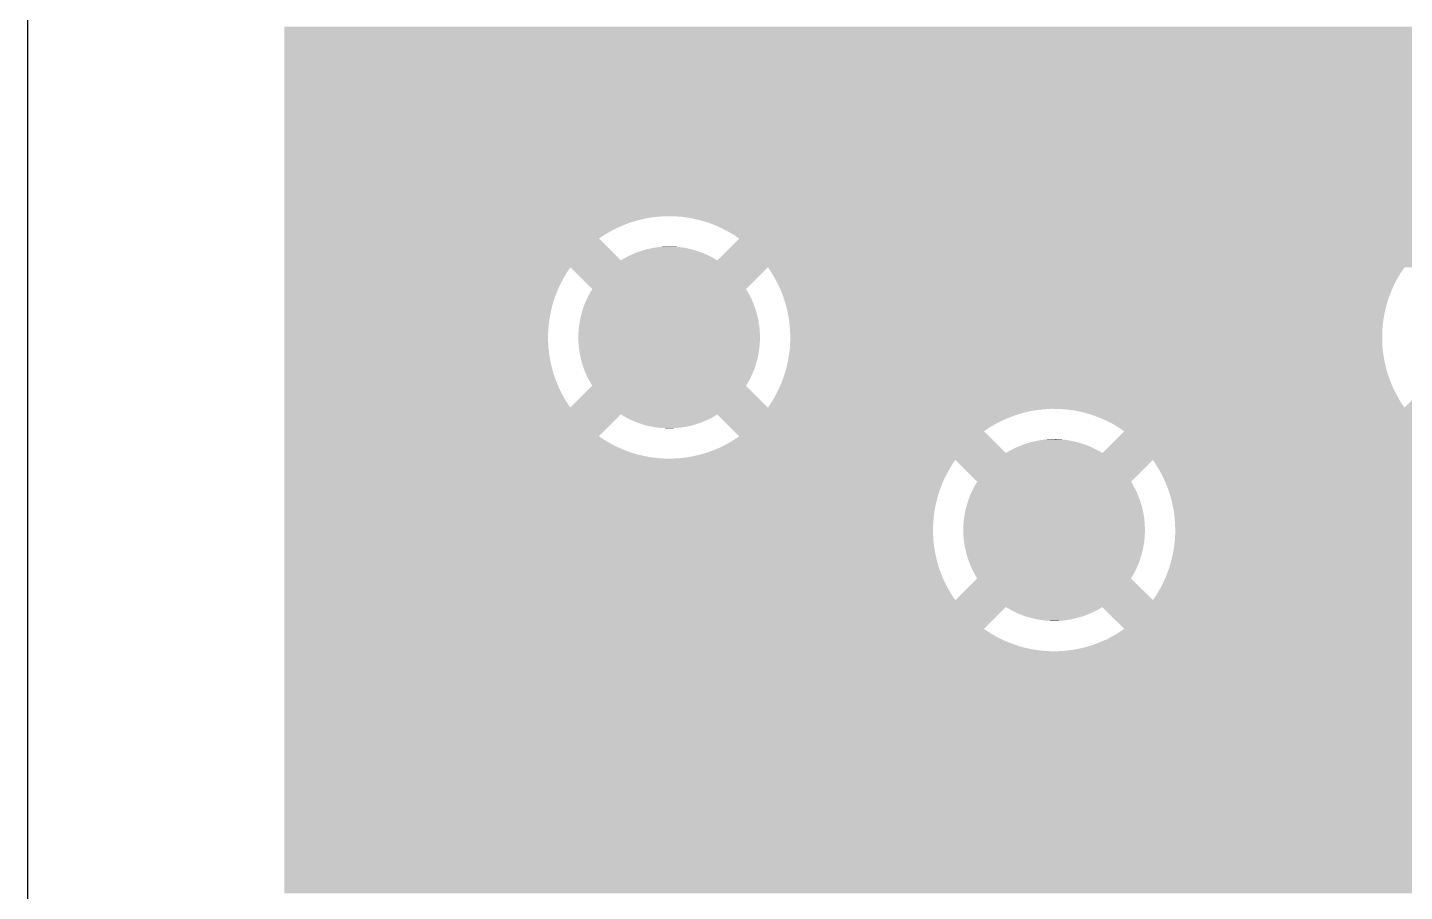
# Model space of a CAD drawing. Extents: x 295 to 953, y 10 to 290.
# Drawn here: x 522.48 to 537.47, y 87.84 to 97.24 of the extents above; entities that cross this region are included whole.
import ezdxf

# ---------------------------------------------------------------- set-up
doc = ezdxf.new("R2010")
doc.units = 0
doc.header["$LTSCALE"] = 5
doc.header["$MEASUREMENT"] = 0
doc.layers.add('GND1', color=7, linetype='CONTINUOUS')

msp = doc.modelspace()

# ---------------------------------------------------------------- linework, layer by layer
at = {"layer": 'GND1'}
msp.add_line((522.478, 271.397), (522.478, 75.599), dxfattribs=at)
for points in [[(525.272, 97.226), (525.272, 97.249), (580.863, 97.226), (580.804, 97.249)], [(525.272, 97.208), (525.272, 97.226), (580.923, 97.208), (580.863, 97.226)], [(525.272, 97.194), (525.272, 97.208), (580.984, 97.194), (580.923, 97.208)], [(525.272, 97.184), (525.272, 97.194), (581.046, 97.184), (580.984, 97.194)], [(525.272, 97.179), (525.272, 97.184), (581.108, 97.179), (581.046, 97.184)], [(525.272, 97.178), (525.272, 97.179), (581.171, 97.178), (581.108, 97.179)], [(525.272, 97.149), (525.272, 97.178), (594.146, 97.149), (594.143, 97.178)], [(525.272, 96.949), (525.272, 97.149), (594.212, 96.949), (594.146, 97.149)], [(525.272, 96.767), (525.272, 96.949), (594.319, 96.767), (594.212, 96.949)], [(525.272, 96.612), (525.272, 96.767), (594.461, 96.612), (594.319, 96.767)], [(525.272, 96.489), (525.272, 96.612), (594.633, 96.489), (594.461, 96.612)], [(525.272, 96.406), (525.272, 96.489), (594.827, 96.406), (594.633, 96.489)], [(525.272, 96.366), (525.272, 96.406), (595.034, 96.366), (594.827, 96.406)], [(525.272, 96.327), (525.272, 96.366), (745.42, 96.327), (745.411, 96.366)], [(525.272, 96.253), (525.272, 96.327), (745.442, 96.253), (745.42, 96.327)], [(525.272, 96.181), (525.272, 96.253), (745.468, 96.181), (745.442, 96.253)], [(525.272, 96.11), (525.272, 96.181), (745.498, 96.11), (745.468, 96.181)], [(525.272, 96.041), (525.272, 96.11), (745.532, 96.041), (745.498, 96.11)], [(525.272, 95.974), (525.272, 96.041), (745.57, 95.974), (745.532, 96.041)], [(525.272, 95.91), (525.272, 95.974), (745.612, 95.91), (745.57, 95.974)], [(525.272, 95.897), (525.272, 95.91), (745.621, 95.897), (745.612, 95.91)], [(525.272, 95.827), (525.272, 95.897), (776.607, 95.827), (776.667, 95.897)], [(525.272, 95.823), (525.272, 95.827), (776.605, 95.823), (776.607, 95.827)], [(525.272, 95.585), (525.272, 95.823), (745.933, 95.585), (746.17, 95.823)], [(525.272, 95.543), (525.272, 95.585), (745.997, 95.543), (745.933, 95.585)], [(525.272, 95.504), (525.272, 95.543), (746.063, 95.504), (745.997, 95.543)], [(525.272, 95.469), (525.272, 95.504), (746.131, 95.469), (746.063, 95.504)], [(525.272, 95.438), (525.272, 95.469), (746.202, 95.438), (746.131, 95.469)], [(525.272, 95.411), (525.272, 95.438), (746.274, 95.411), (746.202, 95.438)], [(525.272, 95.389), (525.272, 95.411), (746.347, 95.389), (746.274, 95.411)], [(525.272, 95.371), (525.272, 95.389), (746.422, 95.371), (746.347, 95.389)], [(525.272, 95.357), (525.272, 95.371), (746.497, 95.357), (746.422, 95.371)], [(525.272, 95.348), (525.272, 95.357), (746.573, 95.348), (746.497, 95.357)], [(525.272, 95.343), (525.272, 95.348), (746.65, 95.343), (746.573, 95.348)], [(525.272, 95.342), (525.272, 95.343), (746.727, 95.342), (746.65, 95.343)], [(525.272, 95.264), (525.272, 95.342), (776.433, 95.264), (776.44, 95.342)], [(525.272, 95.185), (525.272, 95.264), (776.441, 95.185), (776.433, 95.264)], [(525.272, 95.181), (525.272, 95.185), (529.355, 95.181), (529.432, 95.185)], [(525.272, 95.173), (525.272, 95.181), (529.279, 95.173), (529.355, 95.181)], [(525.272, 95.16), (525.272, 95.173), (529.203, 95.16), (529.279, 95.173)], [(525.272, 95.142), (525.272, 95.16), (529.128, 95.142), (529.203, 95.16)], [(525.272, 95.121), (525.272, 95.142), (529.055, 95.121), (529.128, 95.142)], [(525.272, 95.095), (525.272, 95.121), (528.983, 95.095), (529.055, 95.121)], [(525.272, 95.065), (525.272, 95.095), (528.912, 95.065), (528.983, 95.095)], [(525.272, 95.031), (525.272, 95.065), (528.843, 95.031), (528.912, 95.065)], [(529.509, 95.185), (529.432, 95.185), (538.504, 95.185), (538.512, 95.185)], [(529.564, 95.181), (529.509, 95.185), (538.436, 95.181), (538.504, 95.185)], [(529.585, 95.18), (529.564, 95.181), (538.424, 95.18), (538.436, 95.181)], [(529.643, 95.173), (529.585, 95.18), (538.359, 95.173), (538.424, 95.18)], [(529.662, 95.17), (529.643, 95.173), (538.346, 95.17), (538.359, 95.173)], [(529.72, 95.16), (529.662, 95.17), (538.284, 95.16), (538.346, 95.17)], [(529.737, 95.156), (529.72, 95.16), (538.27, 95.156), (538.284, 95.16)], [(529.795, 95.142), (529.737, 95.156), (538.209, 95.142), (538.27, 95.156)], [(529.812, 95.138), (529.795, 95.142), (538.195, 95.138), (538.209, 95.142)], [(529.869, 95.121), (529.812, 95.138), (538.135, 95.121), (538.195, 95.138)], [(529.885, 95.116), (529.869, 95.121), (538.122, 95.116), (538.135, 95.121)], [(529.942, 95.095), (529.885, 95.116), (538.063, 95.095), (538.122, 95.116)], [(529.957, 95.089), (529.942, 95.095), (538.05, 95.089), (538.063, 95.095)], [(530.012, 95.065), (529.957, 95.089), (537.992, 95.065), (538.05, 95.089)], [(530.027, 95.058), (530.012, 95.065), (537.979, 95.058), (537.992, 95.065)], [(530.081, 95.031), (530.027, 95.058), (537.924, 95.031), (537.979, 95.058)], [(525.272, 94.993), (525.272, 95.031), (528.776, 94.993), (528.843, 95.031)], [(525.272, 94.951), (525.272, 94.993), (528.712, 94.951), (528.776, 94.993)], [(525.272, 94.942), (525.272, 94.951), (528.699, 94.942), (528.712, 94.951)], [(525.272, 94.704), (525.272, 94.942), (528.937, 94.704), (528.699, 94.942)], [(529.988, 94.704), (530.226, 94.942), (538.017, 94.704), (537.78, 94.942)], [(530.096, 95.023), (530.081, 95.031), (537.911, 95.023), (537.924, 95.031)], [(530.148, 94.993), (530.096, 95.023), (537.857, 94.993), (537.911, 95.023)], [(530.162, 94.985), (530.148, 94.993), (537.844, 94.985), (537.857, 94.993)], [(530.212, 94.951), (530.162, 94.985), (537.792, 94.951), (537.844, 94.985)], [(530.226, 94.942), (530.212, 94.951), (537.78, 94.942), (537.792, 94.951)], [(528.975, 94.727), (528.995, 94.738), (529.949, 94.727), (529.931, 94.738)], [(528.995, 94.738), (529.034, 94.758), (529.931, 94.738), (529.89, 94.758)], [(529.034, 94.758), (529.055, 94.767), (529.89, 94.758), (529.871, 94.767)], [(529.055, 94.767), (529.095, 94.785), (529.871, 94.767), (529.829, 94.785)], [(529.095, 94.785), (529.117, 94.793), (529.829, 94.785), (529.81, 94.793)], [(529.117, 94.793), (529.157, 94.807), (529.81, 94.793), (529.766, 94.807)], [(529.157, 94.807), (529.18, 94.814), (529.766, 94.807), (529.747, 94.814)], [(529.18, 94.814), (529.221, 94.826), (529.747, 94.814), (529.702, 94.826)], [(529.221, 94.826), (529.245, 94.831), (529.702, 94.826), (529.682, 94.831)], [(529.245, 94.831), (529.286, 94.84), (529.682, 94.831), (529.636, 94.84)], [(529.286, 94.84), (529.311, 94.844), (529.636, 94.84), (529.617, 94.844)], [(529.311, 94.844), (529.352, 94.849), (529.617, 94.844), (529.569, 94.849)], [(529.352, 94.849), (529.38, 94.852), (529.569, 94.849), (529.551, 94.852)], [(529.38, 94.852), (529.418, 94.855), (529.551, 94.852), (529.498, 94.855)], [(529.418, 94.855), (529.485, 94.855), (529.498, 94.855), (529.485, 94.855)], [(525.272, 94.672), (525.272, 94.704), (776.627, 94.672), (776.608, 94.704)], [(525.272, 94.63), (525.272, 94.672), (776.665, 94.63), (776.627, 94.672)], [(525.272, 94.566), (525.272, 94.63), (528.345, 94.566), (528.387, 94.63)], [(528.625, 94.392), (528.387, 94.63), (530.3, 94.392), (530.538, 94.63)], [(528.937, 94.704), (528.975, 94.727), (529.988, 94.704), (529.949, 94.727)], [(530.564, 94.592), (530.538, 94.63), (537.442, 94.592), (537.468, 94.63)], [(530.58, 94.566), (530.564, 94.592), (537.425, 94.566), (537.442, 94.592)], [(525.272, 94.5), (525.272, 94.566), (528.306, 94.5), (528.345, 94.566)], [(525.272, 94.431), (525.272, 94.5), (528.271, 94.431), (528.306, 94.5)], [(530.604, 94.526), (530.58, 94.566), (537.402, 94.526), (537.425, 94.566)], [(530.619, 94.5), (530.604, 94.526), (537.386, 94.5), (537.402, 94.526)], [(530.641, 94.459), (530.619, 94.5), (537.365, 94.459), (537.386, 94.5)], [(530.654, 94.431), (530.641, 94.459), (537.351, 94.431), (537.365, 94.459)], [(525.272, 94.361), (525.272, 94.431), (528.24, 94.361), (528.271, 94.431)], [(525.272, 94.289), (525.272, 94.361), (528.213, 94.289), (528.24, 94.361)], [(525.272, 94.216), (525.272, 94.289), (528.191, 94.216), (528.213, 94.289)], [(528.562, 94.275), (528.582, 94.315), (530.363, 94.275), (530.344, 94.315)], [(528.582, 94.315), (528.591, 94.335), (530.344, 94.315), (530.333, 94.335)], [(528.591, 94.335), (528.614, 94.373), (530.333, 94.335), (530.312, 94.373)], [(528.614, 94.373), (528.625, 94.392), (530.312, 94.373), (530.3, 94.392)], [(530.673, 94.389), (530.654, 94.431), (537.333, 94.389), (537.351, 94.431)], [(530.685, 94.361), (530.673, 94.389), (537.321, 94.361), (537.333, 94.389)], [(530.702, 94.318), (530.685, 94.361), (537.305, 94.318), (537.321, 94.361)], [(530.711, 94.289), (530.702, 94.318), (537.294, 94.289), (537.305, 94.318)], [(530.726, 94.245), (530.711, 94.289), (537.28, 94.245), (537.294, 94.289)], [(525.272, 94.141), (525.272, 94.216), (528.173, 94.141), (528.191, 94.216)], [(525.272, 94.066), (525.272, 94.141), (528.159, 94.066), (528.173, 94.141)], [(528.51, 94.129), (528.515, 94.151), (530.416, 94.129), (530.409, 94.151)], [(528.515, 94.151), (528.529, 94.193), (530.409, 94.151), (530.396, 94.193)], [(528.529, 94.193), (528.536, 94.214), (530.396, 94.193), (530.388, 94.214)], [(528.536, 94.214), (528.553, 94.255), (530.388, 94.214), (530.372, 94.255)], [(528.553, 94.255), (528.562, 94.275), (530.372, 94.255), (530.363, 94.275)], [(530.734, 94.216), (530.726, 94.245), (537.271, 94.216), (537.28, 94.245)], [(530.746, 94.171), (530.734, 94.216), (537.26, 94.171), (537.271, 94.216)], [(530.752, 94.141), (530.746, 94.171), (537.253, 94.141), (537.26, 94.171)], [(530.761, 94.096), (530.752, 94.141), (537.245, 94.096), (537.253, 94.141)], [(525.272, 93.989), (525.272, 94.066), (528.15, 93.989), (528.159, 94.066)], [(525.272, 93.913), (525.272, 93.989), (528.145, 93.913), (528.15, 93.989)], [(528.477, 93.955), (528.483, 93.999), (530.447, 93.955), (530.443, 93.999)], [(528.483, 93.999), (528.486, 94.021), (530.443, 93.999), (530.439, 94.021)], [(528.486, 94.021), (528.494, 94.065), (530.439, 94.021), (530.432, 94.065)], [(528.494, 94.065), (528.498, 94.086), (530.432, 94.065), (530.426, 94.086)], [(528.498, 94.086), (528.51, 94.129), (530.426, 94.086), (530.416, 94.129)], [(530.766, 94.066), (530.761, 94.096), (537.239, 94.066), (537.245, 94.096)], [(530.772, 94.02), (530.766, 94.066), (537.234, 94.02), (537.239, 94.066)], [(530.775, 93.989), (530.772, 94.02), (537.23, 93.989), (537.234, 94.02)], [(530.779, 93.943), (530.775, 93.989), (537.227, 93.943), (537.23, 93.989)], [(525.272, 93.836), (525.272, 93.913), (528.144, 93.836), (528.145, 93.913)], [(528.473, 93.867), (528.474, 93.889), (530.452, 93.867), (530.451, 93.889)], [(528.474, 93.844), (528.473, 93.867), (530.451, 93.844), (530.452, 93.867)], [(528.474, 93.889), (528.476, 93.933), (530.451, 93.889), (530.449, 93.933)], [(528.476, 93.8), (528.474, 93.844), (530.449, 93.8), (530.451, 93.844)], [(528.476, 93.933), (528.477, 93.955), (530.449, 93.933), (530.447, 93.955)], [(530.78, 93.913), (530.779, 93.943), (537.225, 93.913), (537.227, 93.943)], [(530.781, 93.867), (530.78, 93.913), (537.225, 93.867), (537.225, 93.913)], [(530.781, 93.836), (530.781, 93.867), (537.225, 93.836), (537.225, 93.867)], [(525.272, 93.759), (525.272, 93.836), (528.148, 93.759), (528.144, 93.836)], [(525.272, 93.683), (525.272, 93.759), (528.157, 93.683), (528.148, 93.759)], [(528.478, 93.778), (528.476, 93.8), (530.448, 93.778), (530.449, 93.8)], [(528.482, 93.734), (528.478, 93.778), (530.442, 93.734), (530.448, 93.778)], [(528.486, 93.712), (528.482, 93.734), (530.439, 93.712), (530.442, 93.734)], [(528.494, 93.668), (528.486, 93.712), (530.431, 93.668), (530.439, 93.712)], [(530.768, 93.683), (530.776, 93.744), (537.237, 93.683), (537.23, 93.744)], [(530.776, 93.744), (530.777, 93.759), (537.23, 93.744), (537.229, 93.759)], [(530.777, 93.759), (530.781, 93.82), (537.229, 93.759), (537.225, 93.82)], [(530.781, 93.82), (530.781, 93.836), (537.225, 93.82), (537.225, 93.836)], [(525.272, 93.607), (525.272, 93.683), (528.17, 93.607), (528.157, 93.683)], [(525.272, 93.533), (525.272, 93.607), (528.187, 93.533), (528.17, 93.607)], [(528.499, 93.647), (528.494, 93.668), (530.427, 93.647), (530.431, 93.668)], [(528.509, 93.604), (528.499, 93.647), (530.416, 93.604), (530.427, 93.647)], [(528.516, 93.582), (528.509, 93.604), (530.41, 93.582), (530.416, 93.604)], [(528.529, 93.54), (528.516, 93.582), (530.396, 93.54), (530.41, 93.582)], [(528.537, 93.519), (528.529, 93.54), (530.389, 93.519), (530.396, 93.54)], [(530.738, 93.533), (530.752, 93.592), (537.267, 93.533), (537.254, 93.592)], [(530.752, 93.592), (530.755, 93.607), (537.254, 93.592), (537.25, 93.607)], [(530.755, 93.607), (530.766, 93.668), (537.25, 93.607), (537.24, 93.668)], [(530.766, 93.668), (530.768, 93.683), (537.24, 93.668), (537.237, 93.683)], [(525.272, 93.459), (525.272, 93.533), (528.208, 93.459), (528.187, 93.533)], [(525.272, 93.387), (525.272, 93.459), (528.234, 93.387), (528.208, 93.459)], [(528.553, 93.478), (528.537, 93.519), (530.372, 93.478), (530.389, 93.519)], [(528.562, 93.458), (528.553, 93.478), (530.363, 93.458), (530.372, 93.478)], [(528.581, 93.418), (528.562, 93.458), (530.344, 93.418), (530.363, 93.458)], [(528.592, 93.398), (528.581, 93.418), (530.334, 93.398), (530.344, 93.418)], [(528.613, 93.36), (528.592, 93.398), (530.311, 93.36), (530.334, 93.398)], [(530.69, 93.387), (530.712, 93.444), (537.315, 93.387), (537.294, 93.444)], [(530.712, 93.444), (530.716, 93.459), (537.294, 93.444), (537.289, 93.459)], [(530.716, 93.459), (530.734, 93.518), (537.289, 93.459), (537.272, 93.518)], [(530.734, 93.518), (530.738, 93.533), (537.272, 93.518), (537.267, 93.533)], [(525.272, 93.316), (525.272, 93.387), (528.264, 93.316), (528.234, 93.387)], [(525.272, 93.247), (525.272, 93.316), (528.298, 93.247), (528.264, 93.316)], [(525.272, 93.18), (525.272, 93.247), (528.336, 93.18), (528.298, 93.247)], [(528.387, 93.103), (528.625, 93.341), (530.538, 93.103), (530.3, 93.341)], [(528.625, 93.341), (528.613, 93.36), (530.3, 93.341), (530.311, 93.36)], [(530.619, 93.233), (530.626, 93.247), (537.387, 93.233), (537.379, 93.247)], [(530.626, 93.247), (530.654, 93.302), (537.379, 93.247), (537.352, 93.302)], [(530.654, 93.302), (530.66, 93.316), (537.352, 93.302), (537.345, 93.316)], [(530.66, 93.316), (530.685, 93.372), (537.345, 93.316), (537.321, 93.372)], [(530.685, 93.372), (530.69, 93.387), (537.321, 93.372), (537.315, 93.387)], [(537.468, 93.103), (537.705, 93.341), (539.618, 93.103), (539.381, 93.341)], [(525.272, 93.116), (525.272, 93.18), (528.378, 93.116), (528.336, 93.18)], [(525.272, 93.103), (525.272, 93.116), (528.387, 93.103), (528.378, 93.116)], [(525.272, 93.09), (525.272, 93.103), (555.388, 93.09), (555.387, 93.103)], [(525.272, 93.085), (525.272, 93.09), (533.546, 93.085), (533.623, 93.09)], [(530.538, 93.103), (530.546, 93.116), (537.468, 93.103), (537.459, 93.116)], [(530.546, 93.116), (530.581, 93.167), (537.459, 93.116), (537.425, 93.167)], [(530.581, 93.167), (530.588, 93.18), (537.425, 93.167), (537.417, 93.18)], [(530.588, 93.18), (530.619, 93.233), (537.417, 93.18), (537.387, 93.233)], [(533.7, 93.089), (533.623, 93.09), (555.388, 93.089), (555.388, 93.09)], [(533.776, 93.084), (533.7, 93.089), (555.388, 93.084), (555.388, 93.089)], [(525.272, 93.077), (525.272, 93.085), (533.47, 93.077), (533.546, 93.085)], [(525.272, 93.064), (525.272, 93.077), (533.394, 93.064), (533.47, 93.077)], [(525.272, 93.047), (525.272, 93.064), (533.319, 93.047), (533.394, 93.064)], [(525.272, 93.029), (525.272, 93.047), (533.258, 93.029), (533.319, 93.047)], [(525.272, 92.791), (525.272, 93.029), (528.699, 92.791), (528.937, 93.029)], [(528.976, 93.006), (528.937, 93.029), (529.95, 93.006), (529.988, 93.029)], [(528.994, 92.995), (528.976, 93.006), (529.93, 92.995), (529.95, 93.006)], [(529.035, 92.975), (528.994, 92.995), (529.891, 92.975), (529.93, 92.995)], [(529.054, 92.966), (529.035, 92.975), (529.87, 92.966), (529.891, 92.975)], [(529.096, 92.948), (529.054, 92.966), (529.83, 92.948), (529.87, 92.966)], [(529.115, 92.94), (529.096, 92.948), (529.808, 92.94), (529.83, 92.948)], [(529.159, 92.926), (529.115, 92.94), (529.768, 92.926), (529.808, 92.94)], [(529.992, 93.025), (529.988, 93.029), (533.246, 93.025), (533.258, 93.029)], [(530.018, 92.999), (529.992, 93.025), (533.174, 92.999), (533.246, 93.025)], [(530.048, 92.969), (530.018, 92.999), (533.103, 92.969), (533.174, 92.999)], [(530.082, 92.935), (530.048, 92.969), (533.034, 92.935), (533.103, 92.969)], [(533.853, 93.075), (533.776, 93.084), (555.389, 93.075), (555.388, 93.084)], [(533.928, 93.061), (533.853, 93.075), (555.39, 93.061), (555.389, 93.075)], [(534.003, 93.043), (533.929, 93.061), (555.392, 93.043), (555.39, 93.061)], [(534.049, 93.029), (534.003, 93.043), (555.393, 93.029), (555.392, 93.043)], [(534.076, 93.02), (534.049, 93.029), (538.009, 93.02), (538.017, 93.029)], [(534.148, 92.994), (534.076, 93.02), (537.982, 92.994), (538.009, 93.02)], [(534.218, 92.963), (534.148, 92.994), (537.951, 92.963), (537.982, 92.994)], [(534.287, 92.928), (534.218, 92.963), (537.917, 92.928), (537.951, 92.963)], [(525.272, 92.749), (525.272, 92.791), (528.763, 92.749), (528.699, 92.791)], [(529.178, 92.919), (529.159, 92.926), (529.745, 92.919), (529.768, 92.926)], [(529.223, 92.907), (529.178, 92.919), (529.704, 92.907), (529.745, 92.919)], [(529.243, 92.902), (529.223, 92.907), (529.68, 92.902), (529.704, 92.907)], [(529.289, 92.893), (529.243, 92.902), (529.639, 92.893), (529.68, 92.902)], [(529.308, 92.89), (529.289, 92.893), (529.614, 92.89), (529.639, 92.893)], [(529.356, 92.884), (529.308, 92.89), (529.573, 92.884), (529.614, 92.89)], [(529.374, 92.882), (529.356, 92.884), (529.545, 92.882), (529.573, 92.884)], [(529.427, 92.879), (529.374, 92.882), (529.507, 92.879), (529.545, 92.882)], [(529.44, 92.878), (529.427, 92.879), (529.44, 92.878), (529.507, 92.879)], [(530.12, 92.897), (530.082, 92.935), (532.967, 92.897), (533.034, 92.935)], [(530.162, 92.855), (530.12, 92.897), (532.903, 92.855), (532.967, 92.897)], [(530.17, 92.847), (530.162, 92.855), (532.89, 92.847), (532.903, 92.855)], [(530.226, 92.791), (530.17, 92.847), (532.946, 92.791), (532.89, 92.847)], [(530.213, 92.782), (530.226, 92.791), (532.955, 92.782), (532.946, 92.791)], [(534.353, 92.889), (534.287, 92.928), (537.878, 92.889), (537.917, 92.928)], [(534.319, 92.749), (534.361, 92.791), (537.844, 92.749), (537.78, 92.791)], [(534.417, 92.846), (534.353, 92.889), (537.835, 92.846), (537.878, 92.889)], [(534.361, 92.791), (534.417, 92.846), (537.78, 92.791), (537.835, 92.846)], [(525.272, 92.71), (525.272, 92.749), (528.829, 92.71), (528.763, 92.749)], [(525.272, 92.675), (525.272, 92.71), (528.898, 92.675), (528.829, 92.71)], [(525.272, 92.644), (525.272, 92.675), (528.968, 92.644), (528.898, 92.675)], [(525.272, 92.617), (525.272, 92.644), (529.04, 92.617), (528.968, 92.644)], [(529.943, 92.638), (530.013, 92.668), (533.098, 92.638), (533.068, 92.668)], [(530.013, 92.668), (530.082, 92.702), (533.068, 92.668), (533.034, 92.702)], [(530.082, 92.702), (530.149, 92.74), (533.034, 92.702), (532.996, 92.74)], [(530.149, 92.74), (530.213, 92.782), (532.996, 92.74), (532.955, 92.782)], [(533.166, 92.632), (533.186, 92.642), (534.14, 92.632), (534.122, 92.642)], [(533.186, 92.642), (533.225, 92.662), (534.122, 92.642), (534.081, 92.662)], [(533.225, 92.662), (533.246, 92.672), (534.081, 92.662), (534.062, 92.672)], [(533.246, 92.672), (533.286, 92.689), (534.062, 92.672), (534.02, 92.689)], [(533.286, 92.689), (533.308, 92.697), (534.02, 92.689), (534.001, 92.697)], [(533.308, 92.697), (533.348, 92.712), (534.001, 92.697), (533.957, 92.712)], [(533.348, 92.712), (533.371, 92.718), (533.957, 92.712), (533.938, 92.718)], [(533.371, 92.718), (533.412, 92.73), (533.938, 92.718), (533.893, 92.73)], [(533.412, 92.73), (533.436, 92.735), (533.893, 92.73), (533.873, 92.735)], [(533.436, 92.735), (533.477, 92.744), (533.873, 92.735), (533.827, 92.744)], [(533.477, 92.744), (533.502, 92.748), (533.827, 92.744), (533.808, 92.748)], [(533.502, 92.748), (533.543, 92.754), (533.808, 92.748), (533.76, 92.754)], [(533.543, 92.754), (533.571, 92.756), (533.76, 92.754), (533.742, 92.756)], [(533.571, 92.756), (533.609, 92.759), (533.742, 92.756), (533.689, 92.759)], [(533.609, 92.759), (533.676, 92.76), (533.689, 92.759), (533.676, 92.76)], [(534.188, 92.617), (534.214, 92.644), (538.121, 92.617), (538.049, 92.644)], [(534.214, 92.644), (534.245, 92.675), (538.049, 92.644), (537.978, 92.675)], [(534.245, 92.675), (534.28, 92.71), (537.978, 92.675), (537.91, 92.71)], [(534.28, 92.71), (534.319, 92.749), (537.91, 92.71), (537.844, 92.749)], [(525.272, 92.595), (525.272, 92.617), (529.113, 92.595), (529.04, 92.617)], [(525.272, 92.577), (525.272, 92.595), (529.188, 92.577), (529.113, 92.595)], [(525.272, 92.563), (525.272, 92.577), (529.264, 92.563), (529.188, 92.577)], [(525.272, 92.554), (525.272, 92.563), (529.34, 92.554), (529.264, 92.563)], [(525.272, 92.549), (525.272, 92.554), (529.416, 92.549), (529.34, 92.554)], [(525.272, 92.548), (525.272, 92.549), (529.493, 92.548), (529.416, 92.549)], [(525.272, 92.534), (525.272, 92.548), (555.548, 92.534), (555.54, 92.548)], [(525.272, 92.471), (525.272, 92.534), (532.536, 92.471), (532.578, 92.534)], [(529.493, 92.548), (529.502, 92.549), (538.574, 92.548), (538.497, 92.549)], [(529.502, 92.549), (529.57, 92.552), (538.497, 92.549), (538.441, 92.552)], [(529.57, 92.552), (529.582, 92.554), (538.441, 92.552), (538.42, 92.554)], [(529.582, 92.554), (529.646, 92.561), (538.42, 92.554), (538.362, 92.561)], [(529.646, 92.561), (529.659, 92.563), (538.362, 92.561), (538.344, 92.563)], [(529.659, 92.563), (529.722, 92.574), (538.344, 92.563), (538.286, 92.574)], [(529.722, 92.574), (529.735, 92.577), (538.286, 92.574), (538.269, 92.577)], [(529.735, 92.577), (529.797, 92.591), (538.269, 92.577), (538.21, 92.591)], [(529.797, 92.591), (529.81, 92.595), (538.21, 92.591), (538.194, 92.595)], [(529.81, 92.595), (529.858, 92.609), (538.194, 92.595), (538.148, 92.609)], [(529.858, 92.609), (529.87, 92.612), (533.128, 92.609), (533.124, 92.612)], [(529.87, 92.612), (529.943, 92.638), (533.124, 92.612), (533.098, 92.638)], [(532.816, 92.297), (532.578, 92.534), (534.491, 92.297), (534.729, 92.534)], [(533.128, 92.609), (533.166, 92.632), (534.179, 92.609), (534.14, 92.632)], [(534.179, 92.609), (534.188, 92.617), (538.148, 92.609), (538.121, 92.617)], [(534.755, 92.496), (534.729, 92.534), (555.57, 92.496), (555.548, 92.534)], [(534.764, 92.482), (534.755, 92.496), (555.578, 92.482), (555.57, 92.496)], [(525.272, 92.404), (525.272, 92.471), (532.497, 92.404), (532.536, 92.471)], [(525.272, 92.336), (525.272, 92.404), (532.462, 92.336), (532.497, 92.404)], [(534.795, 92.431), (534.764, 92.482), (555.611, 92.431), (555.578, 92.482)], [(534.803, 92.418), (534.795, 92.431), (555.62, 92.418), (555.611, 92.431)], [(534.809, 92.405), (534.803, 92.418), (555.629, 92.405), (555.62, 92.418)], [(534.81, 92.404), (534.809, 92.405), (560.437, 92.404), (560.437, 92.405)], [(534.832, 92.363), (534.81, 92.404), (560.416, 92.363), (560.437, 92.404)], [(534.845, 92.336), (534.832, 92.363), (560.402, 92.336), (560.416, 92.363)], [(525.272, 92.266), (525.272, 92.336), (532.431, 92.266), (532.462, 92.336)], [(525.272, 92.194), (525.272, 92.266), (532.404, 92.194), (532.431, 92.266)], [(525.272, 92.12), (525.272, 92.194), (532.382, 92.12), (532.404, 92.194)], [(532.753, 92.18), (532.773, 92.22), (534.554, 92.18), (534.535, 92.22)], [(532.773, 92.22), (532.782, 92.239), (534.535, 92.22), (534.524, 92.239)], [(532.782, 92.239), (532.805, 92.278), (534.524, 92.239), (534.503, 92.278)], [(532.805, 92.278), (532.816, 92.297), (534.503, 92.278), (534.491, 92.297)], [(534.847, 92.33), (534.845, 92.336), (560.399, 92.33), (560.402, 92.336)], [(534.864, 92.294), (534.847, 92.33), (556.142, 92.294), (556.178, 92.33)], [(534.893, 92.222), (534.864, 92.294), (556.071, 92.222), (556.142, 92.294)], [(534.917, 92.15), (534.893, 92.222), (555.998, 92.15), (556.071, 92.222)], [(525.272, 92.046), (525.272, 92.12), (532.364, 92.046), (532.382, 92.12)], [(525.272, 91.97), (525.272, 92.046), (532.35, 91.97), (532.364, 92.046)], [(532.701, 92.034), (532.706, 92.055), (534.607, 92.034), (534.6, 92.055)], [(532.706, 92.055), (532.72, 92.097), (534.6, 92.055), (534.587, 92.097)], [(532.72, 92.097), (532.727, 92.118), (534.587, 92.097), (534.579, 92.118)], [(532.727, 92.118), (532.744, 92.159), (534.579, 92.118), (534.563, 92.159)], [(532.744, 92.159), (532.753, 92.18), (534.563, 92.159), (534.554, 92.18)], [(534.932, 92.093), (534.917, 92.15), (555.941, 92.093), (555.998, 92.15)], [(534.937, 92.075), (534.932, 92.093), (555.967, 92.075), (555.941, 92.093)], [(534.942, 92.05), (534.937, 92.075), (556.005, 92.05), (555.967, 92.075)], [(534.95, 92.011), (534.942, 92.05), (556.071, 92.011), (556.005, 92.05)], [(525.272, 91.894), (525.272, 91.97), (532.341, 91.894), (532.35, 91.97)], [(525.272, 91.817), (525.272, 91.894), (532.336, 91.817), (532.341, 91.894)], [(532.668, 91.86), (532.674, 91.904), (534.638, 91.86), (534.634, 91.904)], [(532.674, 91.904), (532.677, 91.926), (534.634, 91.904), (534.63, 91.926)], [(532.677, 91.926), (532.685, 91.969), (534.63, 91.926), (534.623, 91.969)], [(532.685, 91.969), (532.689, 91.991), (534.623, 91.969), (534.617, 91.991)], [(532.689, 91.991), (532.701, 92.034), (534.617, 91.991), (534.607, 92.034)], [(534.952, 92), (534.95, 92.011), (556.092, 92), (556.071, 92.011)], [(534.956, 91.976), (534.952, 92), (556.139, 91.976), (556.092, 92)], [(534.96, 91.946), (534.956, 91.976), (556.21, 91.946), (556.139, 91.976)], [(534.963, 91.924), (534.96, 91.946), (556.267, 91.924), (556.21, 91.946)], [(534.964, 91.919), (534.963, 91.924), (556.282, 91.919), (556.267, 91.924)], [(534.966, 91.896), (534.964, 91.919), (556.355, 91.896), (556.282, 91.919)], [(534.967, 91.878), (534.966, 91.896), (556.43, 91.878), (556.355, 91.896)], [(525.272, 91.74), (525.272, 91.817), (532.335, 91.74), (532.336, 91.817)], [(525.272, 91.664), (525.272, 91.74), (532.339, 91.664), (532.335, 91.74)], [(532.664, 91.771), (532.665, 91.793), (534.643, 91.771), (534.642, 91.793)], [(532.665, 91.749), (532.664, 91.771), (534.642, 91.749), (534.643, 91.771)], [(532.665, 91.793), (532.667, 91.838), (534.642, 91.793), (534.64, 91.838)], [(532.667, 91.705), (532.665, 91.749), (534.64, 91.705), (534.642, 91.749)], [(532.667, 91.838), (532.668, 91.86), (534.64, 91.838), (534.638, 91.86)], [(534.969, 91.864), (534.967, 91.878), (556.505, 91.864), (556.43, 91.878)], [(534.969, 91.855), (534.969, 91.864), (556.581, 91.855), (556.505, 91.864)], [(534.97, 91.85), (534.969, 91.855), (556.658, 91.85), (556.581, 91.855)], [(534.97, 91.848), (534.97, 91.85), (560.278, 91.848), (560.278, 91.85)], [(534.97, 91.85), (534.97, 91.85), (556.735, 91.85), (556.658, 91.85)], [(534.971, 91.817), (534.97, 91.848), (560.276, 91.817), (560.278, 91.848)], [(534.972, 91.771), (534.971, 91.817), (560.275, 91.771), (560.276, 91.817)], [(534.972, 91.74), (534.972, 91.771), (560.275, 91.74), (560.275, 91.771)], [(534.972, 91.725), (534.972, 91.74), (560.276, 91.725), (560.275, 91.74)], [(525.272, 91.588), (525.272, 91.664), (532.348, 91.588), (532.339, 91.664)], [(532.669, 91.682), (532.667, 91.705), (534.639, 91.682), (534.64, 91.705)], [(532.673, 91.638), (532.669, 91.682), (534.633, 91.638), (534.639, 91.682)], [(532.677, 91.617), (532.673, 91.638), (534.63, 91.617), (534.633, 91.638)], [(532.685, 91.573), (532.677, 91.617), (534.622, 91.573), (534.63, 91.617)], [(534.959, 91.588), (534.967, 91.648), (560.288, 91.588), (560.281, 91.648)], [(534.967, 91.648), (534.968, 91.664), (560.281, 91.648), (560.279, 91.664)], [(534.968, 91.664), (534.972, 91.725), (560.279, 91.664), (560.276, 91.725)], [(525.272, 91.512), (525.272, 91.588), (532.361, 91.512), (532.348, 91.588)], [(525.272, 91.437), (525.272, 91.512), (532.378, 91.437), (532.361, 91.512)], [(532.69, 91.551), (532.685, 91.573), (534.618, 91.551), (534.622, 91.573)], [(532.7, 91.508), (532.69, 91.551), (534.607, 91.508), (534.618, 91.551)], [(532.707, 91.487), (532.7, 91.508), (534.601, 91.487), (534.607, 91.508)], [(532.72, 91.445), (532.707, 91.487), (534.587, 91.445), (534.601, 91.487)], [(532.728, 91.424), (532.72, 91.445), (534.58, 91.424), (534.587, 91.445)], [(534.929, 91.437), (534.943, 91.497), (560.318, 91.437), (560.304, 91.497)], [(534.943, 91.497), (534.946, 91.512), (560.304, 91.497), (560.301, 91.512)], [(534.946, 91.512), (534.957, 91.572), (560.301, 91.512), (560.29, 91.572)], [(534.957, 91.572), (534.959, 91.588), (560.29, 91.572), (560.288, 91.588)], [(525.272, 91.363), (525.272, 91.437), (532.399, 91.363), (532.378, 91.437)], [(525.272, 91.291), (525.272, 91.363), (532.425, 91.291), (532.399, 91.363)], [(525.272, 91.22), (525.272, 91.291), (532.455, 91.22), (532.425, 91.291)], [(532.744, 91.383), (532.728, 91.424), (534.563, 91.383), (534.58, 91.424)], [(532.753, 91.363), (532.744, 91.383), (534.554, 91.363), (534.563, 91.383)], [(532.772, 91.323), (532.753, 91.363), (534.535, 91.323), (534.554, 91.363)], [(532.783, 91.303), (532.772, 91.323), (534.525, 91.303), (534.535, 91.323)], [(532.804, 91.264), (532.783, 91.303), (534.502, 91.264), (534.525, 91.303)], [(534.876, 91.277), (534.881, 91.291), (560.371, 91.277), (560.365, 91.291)], [(534.881, 91.291), (534.903, 91.349), (560.365, 91.291), (560.345, 91.349)], [(534.903, 91.349), (534.907, 91.363), (560.345, 91.349), (560.339, 91.363)], [(534.907, 91.363), (534.925, 91.422), (560.339, 91.363), (560.322, 91.422)], [(534.925, 91.422), (534.929, 91.437), (560.322, 91.422), (560.318, 91.437)], [(525.272, 91.152), (525.272, 91.22), (532.489, 91.152), (532.455, 91.22)], [(525.272, 91.085), (525.272, 91.152), (532.527, 91.085), (532.489, 91.152)], [(532.578, 91.008), (532.816, 91.245), (534.729, 91.008), (534.491, 91.245)], [(532.816, 91.245), (532.804, 91.264), (534.491, 91.245), (534.502, 91.264)], [(534.81, 91.138), (534.817, 91.152), (560.437, 91.138), (560.429, 91.152)], [(534.817, 91.152), (534.845, 91.206), (560.429, 91.152), (560.402, 91.206)], [(534.845, 91.206), (534.851, 91.22), (560.402, 91.206), (560.395, 91.22)], [(534.851, 91.22), (534.876, 91.277), (560.395, 91.22), (560.371, 91.277)], [(525.272, 91.021), (525.272, 91.085), (532.569, 91.021), (532.527, 91.085)], [(525.272, 91.008), (525.272, 91.021), (532.578, 91.008), (532.569, 91.021)], [(525.272, 90.933), (525.272, 91.008), (849.683, 90.933), (849.683, 91.008)], [(534.729, 91.008), (534.737, 91.021), (560.518, 91.008), (560.509, 91.021)], [(534.737, 91.021), (534.772, 91.072), (560.509, 91.021), (560.476, 91.072)], [(534.772, 91.072), (534.779, 91.085), (560.476, 91.072), (560.467, 91.085)], [(534.779, 91.085), (534.81, 91.138), (560.467, 91.085), (560.437, 91.138)], [(525.272, 90.696), (525.272, 90.933), (532.89, 90.696), (533.128, 90.933)], [(533.167, 90.911), (533.128, 90.933), (534.141, 90.911), (534.179, 90.933)], [(533.185, 90.9), (533.167, 90.911), (534.121, 90.9), (534.141, 90.911)], [(533.226, 90.88), (533.185, 90.9), (534.082, 90.88), (534.121, 90.9)], [(533.245, 90.87), (533.226, 90.88), (534.061, 90.87), (534.082, 90.88)], [(533.287, 90.853), (533.245, 90.87), (534.021, 90.853), (534.061, 90.87)], [(533.306, 90.845), (533.287, 90.853), (533.999, 90.845), (534.021, 90.853)], [(533.35, 90.83), (533.306, 90.845), (533.959, 90.83), (533.999, 90.845)], [(534.417, 90.696), (534.179, 90.933), (560.83, 90.696), (561.068, 90.933)], [(525.272, 90.653), (525.272, 90.696), (532.954, 90.653), (532.89, 90.696)], [(533.369, 90.824), (533.35, 90.83), (533.936, 90.824), (533.959, 90.83)], [(533.414, 90.812), (533.369, 90.824), (533.895, 90.812), (533.936, 90.824)], [(533.434, 90.807), (533.414, 90.812), (533.871, 90.807), (533.895, 90.812)], [(533.48, 90.798), (533.434, 90.807), (533.83, 90.798), (533.871, 90.807)], [(533.499, 90.794), (533.48, 90.798), (533.805, 90.794), (533.83, 90.798)], [(533.547, 90.788), (533.499, 90.794), (533.764, 90.788), (533.805, 90.794)], [(533.565, 90.786), (533.547, 90.788), (533.736, 90.786), (533.764, 90.788)], [(533.618, 90.783), (533.565, 90.786), (533.698, 90.783), (533.736, 90.786)], [(533.631, 90.782), (533.618, 90.783), (533.631, 90.782), (533.698, 90.783)], [(534.404, 90.687), (534.417, 90.696), (560.844, 90.687), (560.83, 90.696)], [(525.272, 90.614), (525.272, 90.653), (533.02, 90.614), (532.954, 90.653)], [(525.272, 90.579), (525.272, 90.614), (533.089, 90.579), (533.02, 90.614)], [(525.272, 90.549), (525.272, 90.579), (533.159, 90.549), (533.089, 90.579)], [(525.272, 90.522), (525.272, 90.549), (533.231, 90.522), (533.159, 90.549)], [(534.075, 90.522), (534.134, 90.543), (561.171, 90.522), (561.115, 90.543)], [(534.134, 90.543), (534.147, 90.549), (561.115, 90.543), (561.099, 90.549)], [(534.147, 90.549), (534.204, 90.573), (561.099, 90.549), (561.044, 90.573)], [(534.204, 90.573), (534.218, 90.579), (561.044, 90.573), (561.029, 90.579)], [(534.218, 90.579), (534.273, 90.607), (561.029, 90.579), (560.975, 90.607)], [(534.273, 90.607), (534.286, 90.614), (560.975, 90.607), (560.96, 90.614)], [(534.286, 90.614), (534.34, 90.645), (560.96, 90.614), (560.908, 90.645)], [(534.34, 90.645), (534.352, 90.653), (560.908, 90.645), (560.894, 90.653)], [(534.352, 90.653), (534.404, 90.687), (560.894, 90.653), (560.844, 90.687)], [(525.272, 90.499), (525.272, 90.522), (533.304, 90.499), (533.231, 90.522)], [(525.272, 90.481), (525.272, 90.499), (533.379, 90.481), (533.304, 90.499)], [(525.272, 90.467), (525.272, 90.481), (533.455, 90.467), (533.379, 90.481)], [(525.272, 90.458), (525.272, 90.467), (533.531, 90.458), (533.455, 90.467)], [(525.272, 90.453), (525.272, 90.458), (533.607, 90.453), (533.531, 90.458)], [(525.272, 90.296), (525.272, 90.453), (849.683, 90.296), (849.683, 90.453)], [(525.272, 90.453), (525.272, 90.453), (533.684, 90.453), (533.607, 90.453)], [(533.684, 90.453), (533.693, 90.453), (561.624, 90.453), (561.547, 90.453)], [(533.693, 90.453), (533.761, 90.457), (561.547, 90.453), (561.492, 90.457)], [(533.761, 90.457), (533.773, 90.458), (561.492, 90.457), (561.471, 90.458)], [(533.773, 90.458), (533.837, 90.465), (561.471, 90.458), (561.413, 90.465)], [(533.837, 90.465), (533.85, 90.467), (561.413, 90.465), (561.395, 90.467)], [(533.85, 90.467), (533.913, 90.478), (561.395, 90.467), (561.336, 90.478)], [(533.913, 90.478), (533.926, 90.481), (561.336, 90.478), (561.319, 90.481)], [(533.926, 90.481), (533.988, 90.495), (561.319, 90.481), (561.261, 90.495)], [(533.988, 90.495), (534.001, 90.499), (561.261, 90.495), (561.244, 90.499)], [(534.001, 90.499), (534.061, 90.517), (561.244, 90.499), (561.187, 90.517)], [(534.061, 90.517), (534.075, 90.522), (561.187, 90.517), (561.171, 90.522)], [(525.272, 90.291), (525.272, 90.296), (732.619, 90.291), (732.695, 90.296)], [(525.272, 90.283), (525.272, 90.291), (732.542, 90.283), (732.619, 90.291)], [(525.272, 90.27), (525.272, 90.283), (732.467, 90.27), (732.542, 90.283)], [(525.272, 90.253), (525.272, 90.27), (732.392, 90.253), (732.467, 90.27)], [(525.272, 90.231), (525.272, 90.253), (732.318, 90.231), (732.392, 90.253)], [(525.272, 90.205), (525.272, 90.231), (732.246, 90.205), (732.318, 90.231)], [(525.272, 90.175), (525.272, 90.205), (732.175, 90.175), (732.246, 90.205)], [(525.272, 90.141), (525.272, 90.175), (732.107, 90.141), (732.175, 90.175)], [(525.272, 90.103), (525.272, 90.141), (732.04, 90.103), (732.107, 90.141)], [(525.272, 90.061), (525.272, 90.103), (731.975, 90.061), (732.04, 90.103)], [(525.272, 90.053), (525.272, 90.061), (731.963, 90.053), (731.975, 90.061)], [(525.272, 89.815), (525.272, 90.053), (732.2, 89.815), (731.963, 90.053)], [(525.272, 89.74), (525.272, 89.815), (849.683, 89.74), (849.683, 89.815)], [(525.272, 89.677), (525.272, 89.74), (731.608, 89.677), (731.651, 89.74)], [(525.272, 89.61), (525.272, 89.677), (731.569, 89.61), (731.608, 89.677)], [(525.272, 89.542), (525.272, 89.61), (731.534, 89.542), (731.569, 89.61)], [(525.272, 89.472), (525.272, 89.542), (731.504, 89.472), (731.534, 89.542)], [(525.272, 89.4), (525.272, 89.472), (731.477, 89.4), (731.504, 89.472)], [(525.272, 89.326), (525.272, 89.4), (731.454, 89.326), (731.477, 89.4)], [(525.272, 89.252), (525.272, 89.326), (731.436, 89.252), (731.454, 89.326)], [(525.272, 89.176), (525.272, 89.252), (731.422, 89.176), (731.436, 89.252)], [(525.272, 89.1), (525.272, 89.176), (731.413, 89.1), (731.422, 89.176)], [(525.272, 89.023), (525.272, 89.1), (731.408, 89.023), (731.413, 89.1)], [(525.272, 88.946), (525.272, 89.023), (731.408, 88.946), (731.408, 89.023)], [(525.272, 88.87), (525.272, 88.946), (731.412, 88.87), (731.408, 88.946)], [(525.272, 88.794), (525.272, 88.87), (731.42, 88.794), (731.412, 88.87)], [(525.272, 88.718), (525.272, 88.794), (731.433, 88.718), (731.42, 88.794)], [(525.272, 88.643), (525.272, 88.718), (731.45, 88.643), (731.433, 88.718)], [(525.272, 88.569), (525.272, 88.643), (731.472, 88.569), (731.45, 88.643)], [(525.272, 88.497), (525.272, 88.569), (731.498, 88.497), (731.472, 88.569)], [(525.272, 88.426), (525.272, 88.497), (731.528, 88.426), (731.498, 88.497)], [(525.272, 88.358), (525.272, 88.426), (731.562, 88.358), (731.528, 88.426)], [(525.272, 88.291), (525.272, 88.358), (731.6, 88.291), (731.562, 88.358)], [(525.272, 88.227), (525.272, 88.291), (731.642, 88.227), (731.6, 88.291)], [(525.272, 88.214), (525.272, 88.227), (731.651, 88.214), (731.642, 88.227)], [(525.272, 88.171), (525.272, 88.214), (795.674, 88.171), (795.671, 88.214)], [(525.272, 88.139), (525.272, 88.171), (795.677, 88.139), (795.674, 88.171)], [(525.272, 87.902), (525.272, 88.139), (731.963, 87.902), (732.2, 88.139)], [(525.272, 87.859), (525.272, 87.902), (732.027, 87.859), (731.963, 87.902)], [(525.272, 87.82), (525.272, 87.859), (732.093, 87.82), (732.027, 87.859)]]:
    msp.add_solid(points, dxfattribs=at)

doc.saveas('drawing.dxf')
